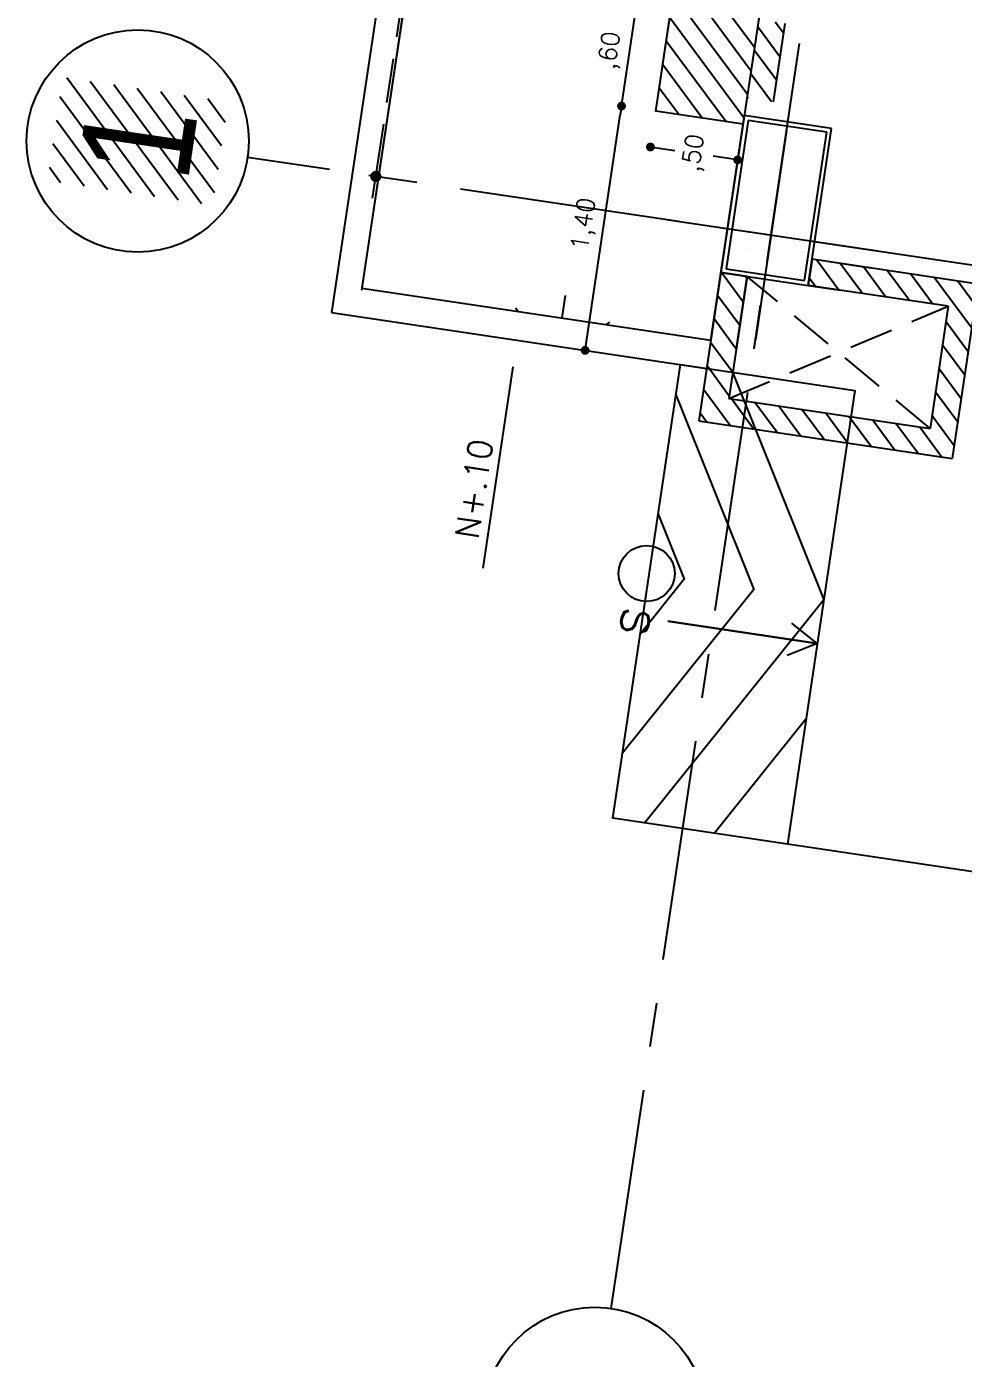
# Model space of a CAD drawing. Header units: millimetres. Extents: x 338 to 506, y 179 to 335.
# Drawn here: x 385.55 to 390.86, y 212.67 to 220.22 of the extents above; entities that cross this region are included whole.
import ezdxf
from ezdxf.enums import TextEntityAlignment as Align

# ---------------------------------------------------------------- set-up
doc = ezdxf.new("R2010")
doc.units = ezdxf.units.MM
for name, pattern in [('CENTER', [2, 1.25, -0.25, 0.25, -0.25]), ('DASHED2', [0.375, 0.25, -0.125]), ('HIDDEN', [0.375, 0.25, -0.125])]:
    doc.linetypes.add(name, pattern=pattern)
for name, color, linetype in [('ANDEN', 251, 'Continuous'), ('COLUMNAS', 252, 'Continuous'), ('COTAS', 30, 'Continuous'), ('CUBIERTA', 254, 'Continuous'), ('EJES-COLUMNAS', 3, 'CENTER'), ('EJES_DE_COLUMNA', 255, 'DASHED2'), ('MUROS', 32, 'Continuous'), ('PISO', 253, 'Continuous'), ('PROYECCION', 160, 'HIDDEN'), ('TEXTO', 7, 'Continuous'), ('TEXTOS', 7, 'Continuous')]:
    doc.layers.add(name, color=color, linetype=linetype)
doc.styles.add('NOTAS', font='simplex.shx')
doc.styles.get("Standard").update_dxf_attribs({"font": 'ARIALUNI.ttf'})
doc.styles.add('TECHNIC', font='txt')
doc.dimstyles.new('CONSTRUIME', dxfattribs={"dimtxt": 0.09, "dimasz": 0.027, "dimexe": 0.04, "dimexo": 0.1, "dimgap": 0.04, "dimtad": 1, "dimtih": 1, "dimtoh": 1, "dimdec": 4, "dimzin": 5, "dimdsep": 46, "dimtxsty": 'Standard', "dimcen": -0.05, "dimclrd": 253, "dimclre": 253, "dimclrt": 7, "dimadec": 0, "dimazin": 0, "dimtfac": 1, "dimtdec": 4, "dimtmove": 2, "dimatfit": 3, "dimfxl": 1, "dimtolj": 1, "dimarcsym": 0})
doc.dimstyles.new('ROMANS', dxfattribs={"dimtxt": 0.1, "dimasz": 0.05, "dimexe": 0.04, "dimexo": 0.5, "dimgap": 0.05, "dimtad": 1, "dimtih": 1, "dimtoh": 1, "dimdec": 4, "dimzin": 5, "dimdsep": 46, "dimtxsty": 'Standard', "dimsah": 1, "dimcen": 0.05, "dimse1": 1, "dimse2": 1, "dimclrd": 7, "dimclre": 7, "dimclrt": 7, "dimadec": 0, "dimazin": 0, "dimtfac": 1, "dimtdec": 4, "dimtix": 1, "dimtmove": 2, "dimatfit": 3, "dimfxl": 1, "dimtolj": 1, "dimarcsym": 0})

# ---------------------------------------------------------------- blocks, each defined once
blk = doc.blocks.new('*X913')
at = {"color": 0}
for p, q in [((36.1866, 105.5549), (36.1107, 105.479)), ((36.3213, 105.5549), (36.1107, 105.3443)), ((36.456, 105.5549), (36.1107, 105.2096)), ((36.5907, 105.5549), (36.1107, 105.0749)), ((36.7029, 105.5324), (36.1107, 104.9402)), ((36.7029, 105.3977), (36.1107, 104.8055)), ((36.7029, 105.263), (36.1107, 104.6708)), ((36.7029, 105.1283), (36.1818, 104.6072)), ((36.7029, 104.9936), (36.3165, 104.6072)), ((36.7029, 104.8589), (36.4512, 104.6072)), ((36.7029, 104.7242), (36.5859, 104.6072))]:
    blk.add_line(p, q, dxfattribs=at)
blk = doc.blocks.new('*X955')
at = {"color": 0}
for p, q in [((36.1866, 105.5549), (36.1107, 105.479)), ((36.3213, 105.5549), (36.1107, 105.3443)), ((36.456, 105.5549), (36.1107, 105.2096)), ((36.5907, 105.5549), (36.1107, 105.0749)), ((36.7029, 105.5324), (36.1107, 104.9402)), ((36.7029, 105.3977), (36.1107, 104.8055)), ((36.7029, 105.263), (36.1107, 104.6708)), ((36.7029, 105.1283), (36.1818, 104.6072)), ((36.7029, 104.9936), (36.3165, 104.6072)), ((36.7029, 104.8589), (36.4512, 104.6072)), ((36.7029, 104.7242), (36.5859, 104.6072))]:
    blk.add_line(p, q, dxfattribs=at)
blk = doc.blocks.new('*U357')
at = {"layer": 'TEXTOS', "style": 'NOTAS'}
blk.add_text('s', height=0.23, rotation=180, dxfattribs=at).set_placement((2926.9783, 1982.2556))
blk = doc.blocks.new('*X358')
at = {"color": 0}
for p, q in [((2928.5349, 1983.0935), (2928.5513, 1983.11)), ((2928.5349, 1982.8406), (2928.6629, 1982.8406)), ((2928.5349, 1982.5876), (2928.5513, 1982.5711))]:
    blk.add_line(p, q, dxfattribs=at)
blk = doc.blocks.new('*X364')
at = {"color": 0}
for p, q in [((2929.9059, 1982.4887), (2929.7727, 1982.3554)), ((2930.0406, 1982.4887), (2929.7727, 1982.2207)), ((2930.1753, 1982.4887), (2929.7727, 1982.086)), ((2930.31, 1982.4887), (2929.81, 1981.9887)), ((2930.3727, 1982.4166), (2929.9447, 1981.9887)), ((2930.3727, 1982.2819), (2930.0794, 1981.9887)), ((2930.3727, 1982.1472), (2930.2141, 1981.9887))]:
    blk.add_line(p, q, dxfattribs=at)
blk = doc.blocks.new('_DOT')
at = {"color": 0, "linetype": 'ByBlock'}
blk.add_line((-0.5, 0), (-1, 0), dxfattribs=at)
at = {"color": 0, "linetype": 'ByBlock', "const_width": 0.5}
blk.add_lwpolyline([(-0.25, 0, 1), (0.25, 0, 1)], format="xyb", close=True, dxfattribs=at)
blk = doc.blocks.new('*U1067')
at = {"layer": 'TEXTOS', "color": 7, "style": 'NOTAS'}
blk.add_text('1,40', height=0.1, dxfattribs=at).set_placement((2928.9298, 1982.7542))
blk = doc.blocks.new('*D384')
at = {"layer": 'DEFPOINTS', "color": 0, "transparency": 16777216}
for p in [(2929.7727, 1982.6852), (2928.3727, 1982.5307), (2929.7727, 1982.5307)]:
    blk.add_point(p, dxfattribs=at)
at = {"layer": 'TEXTOS', "color": 7, "transparency": 16777216}
blk.add_line((2928.4227, 1982.6852), (2929.7227, 1982.6852), dxfattribs=at)
at = {"transparency": 16777216}
blk.add_blockref('*U1067', (0, 0), dxfattribs=at)
at = {"layer": 'TEXTOS', "color": 7, "transparency": 16777216, "xscale": 0.05, "yscale": 0.05, "zscale": 0.05, "rotation": 180}
blk.add_blockref('_DOT', (2928.3727, 1982.6852), dxfattribs=at)
at = {"layer": 'TEXTOS', "color": 7, "transparency": 16777216, "xscale": 0.05, "yscale": 0.05, "zscale": 0.05}
blk.add_blockref('_DOT', (2929.7727, 1982.6852), dxfattribs=at)
blk = doc.blocks.new('*U1102')
at = {"layer": 'TEXTOS', "color": 7, "style": 'NOTAS'}
blk.add_text(',60', height=0.1, dxfattribs=at).set_placement((2929.9679, 1982.7542))
blk = doc.blocks.new('*D385')
at = {"layer": 'DEFPOINTS', "color": 0, "transparency": 16777216}
for p in [(2930.3727, 1982.6852), (2929.7727, 1982.5307), (2930.3727, 1982.4887)]:
    blk.add_point(p, dxfattribs=at)
at = {"layer": 'TEXTOS', "color": 7, "transparency": 16777216}
blk.add_line((2929.8227, 1982.6852), (2930.3227, 1982.6852), dxfattribs=at)
at = {"transparency": 16777216}
blk.add_blockref('*U1102', (0, 0), dxfattribs=at)
at = {"layer": 'TEXTOS', "color": 7, "transparency": 16777216, "xscale": 0.05, "yscale": 0.05, "zscale": 0.05, "rotation": 180}
blk.add_blockref('_DOT', (2929.7727, 1982.6852), dxfattribs=at)
at = {"layer": 'TEXTOS', "color": 7, "transparency": 16777216, "xscale": 0.05, "yscale": 0.05, "zscale": 0.05}
blk.add_blockref('_DOT', (2930.3727, 1982.6852), dxfattribs=at)
blk = doc.blocks.new('*U1068')
at = {"layer": 'TEXTOS', "color": 7, "style": 'NOTAS'}
blk.add_text(',50', height=0.1, dxfattribs=at).set_placement((2929.4628, 1982.1982))
blk = doc.blocks.new('*D391')
at = {"layer": 'DEFPOINTS', "color": 0, "transparency": 16777216}
for p in [(2929.3511, 1982.4887), (2929.5675, 1982.4887), (2929.3511, 1981.9887)]:
    blk.add_point(p, dxfattribs=at)
at = {"layer": 'TEXTOS', "color": 7, "transparency": 16777216}
for p, q in [((2929.5675, 1982.4387), (2929.5675, 1982.3482)), ((2929.5675, 1982.0387), (2929.5675, 1982.1291))]:
    blk.add_line(p, q, dxfattribs=at)
at = {"transparency": 16777216}
blk.add_blockref('*U1068', (0, 0), dxfattribs=at)
at = {"layer": 'TEXTOS', "color": 7, "transparency": 16777216, "xscale": 0.05, "yscale": 0.05, "zscale": 0.05}
for p, rotation in [((2929.5675, 1982.4887), 90), ((2929.5675, 1981.9887), 270)]:
    blk.add_blockref('_DOT', p, dxfattribs=dict(at, rotation=rotation))
blk = doc.blocks.new('*X392')
at = {"color": 0}
for p, q in [((2929.9294, 1981.9887), (2929.9227, 1981.9819)), ((2930.0641, 1981.9887), (2929.9227, 1981.8472)), ((2930.1989, 1981.9887), (2930.0489, 1981.8387)), ((2930.3336, 1981.9887), (2930.1836, 1981.8387)), ((2930.3727, 1981.8931), (2930.3183, 1981.8387))]:
    blk.add_line(p, q, dxfattribs=at)
blk = doc.blocks.new('*X584')
at = {"color": 0}
for p, q in [((2928.0727, 1981.8095), (2928.2519, 1981.9887)), ((2928.0727, 1981.9442), (2928.1172, 1981.9887)), ((2928.2366, 1981.8387), (2928.3866, 1981.9887)), ((2928.3713, 1981.8387), (2928.5213, 1981.9887)), ((2928.506, 1981.8387), (2928.656, 1981.9887)), ((2928.6407, 1981.8387), (2928.7907, 1981.9887)), ((2928.7754, 1981.8387), (2928.9227, 1981.986)), ((2928.9101, 1981.8387), (2928.9227, 1981.8513)), ((2928.1357, 1981.7378), (2928.2227, 1981.8248)), ((2928.0727, 1981.6748), (2928.1357, 1981.7378)), ((2928.0727, 1981.5401), (2928.2227, 1981.6901)), ((2928.0727, 1981.4054), (2928.2227, 1981.5554)), ((2928.9227, 1981.4472), (2928.9642, 1981.4887)), ((2928.0727, 1981.2707), (2928.2227, 1981.4207)), ((2928.9227, 1981.3125), (2929.0727, 1981.4625)), ((2928.9227, 1981.1777), (2929.0727, 1981.3277)), ((2928.0727, 1981.136), (2928.2227, 1981.286)), ((2928.9227, 1981.043), (2929.0727, 1981.193)), ((2928.0727, 1981.0013), (2928.2227, 1981.1513)), ((2928.9227, 1980.9083), (2929.0727, 1981.0583)), ((2928.0727, 1980.8666), (2928.2227, 1981.0166)), ((2928.0727, 1980.7319), (2928.2227, 1980.8819)), ((2928.9227, 1980.7736), (2929.0727, 1980.9236)), ((2928.0727, 1980.5972), (2928.2227, 1980.7472)), ((2928.8196, 1980.5359), (2929.0727, 1980.7889)), ((2928.1461, 1980.5359), (2928.2961, 1980.6859)), ((2928.2808, 1980.5359), (2928.4308, 1980.6859)), ((2928.4155, 1980.5359), (2928.5655, 1980.6859)), ((2928.5502, 1980.5359), (2928.7002, 1980.6859)), ((2928.6849, 1980.5359), (2928.8349, 1980.6859)), ((2928.9543, 1980.5359), (2929.0727, 1980.6542))]:
    blk.add_line(p, q, dxfattribs=at)
blk = doc.blocks.new('ARROW')
at = {"layer": 'COTAS', "color": 1}
blk.add_line((2.5, 0), (-2.5, 0), dxfattribs=at)
at = {"layer": 'COTAS', "color": 1, "const_width": 0.635}
blk.add_lwpolyline([(-0.32, 0, 1), (0.32, 0, 1)], format="xyb", close=True, dxfattribs=at)
blk = doc.blocks.new('*U708')
at = {"layer": 'EJES_DE_COLUMNA', "color": 7, "style": 'TECHNIC'}
blk.add_text('7,51', height=0.3, dxfattribs=at).set_placement((671.0305, 199.0935))
blk = doc.blocks.new('*D633')
at = {"layer": 'DEFPOINTS', "color": 0, "transparency": 16777216}
for p in [(667.6277, 199.0013), (675.1413, 199.0013), (675.1413, 197.9618)]:
    blk.add_point(p, dxfattribs=at)
at = {"layer": 'EJES_DE_COLUMNA', "color": 253, "transparency": 16777216}
for p, q in [((667.6277, 199.0013), (667.6277, 199.0413)), ((675.1413, 198.9013), (675.1413, 199.0413)), ((667.6777, 199.0013), (675.0913, 199.0013))]:
    blk.add_line(p, q, dxfattribs=at)
at = {"transparency": 16777216}
blk.add_blockref('*U708', (0, 0), dxfattribs=at)
at = {"layer": 'EJES_DE_COLUMNA', "color": 253, "transparency": 16777216, "xscale": 0.05, "yscale": 0.05, "zscale": 0.05, "rotation": 180}
blk.add_blockref('ARROW', (667.6277, 199.0013), dxfattribs=at)
at = {"layer": 'EJES_DE_COLUMNA', "color": 253, "transparency": 16777216, "xscale": 0.05, "yscale": 0.05, "zscale": 0.05}
blk.add_blockref('ARROW', (675.1413, 199.0013), dxfattribs=at)
blk = doc.blocks.new('COLUMNAS')
at = {"layer": 'COLUMNAS', "color": 6}
for p, q in [((-610.0048, 220.8193), (-610.9048, 220.8193)), ((-610.9048, 220.8193), (-610.9048, 220.3193)), ((-610.0298, 220.7935), (-610.8798, 220.7935)), ((-610.8798, 220.7935), (-610.8798, 220.3434)), ((-610.0298, 220.3434), (-610.0298, 220.7935)), ((-610.0048, 220.3193), (-610.0048, 220.8193)), ((-610.9048, 220.3193), (-610.0048, 220.3193)), ((-610.8798, 220.3434), (-610.0298, 220.3434))]:
    blk.add_line(p, q, dxfattribs=at)
at = {"layer": 'EJES-COLUMNAS'}
for p, q in [((-610.6548, 219.9571), (-610.6548, 221.1571)), ((-610.6548, 219.9571), (-610.6548, 221.1571)), ((-610.0548, 220.5693), (-611.2548, 220.5693))]:
    blk.add_line(p, q, dxfattribs=at)
blk = doc.blocks.new('BAÑOS_PUBLICOS_PISO_1')
at = {"layer": 'ANDEN'}
for p, q in [((2939.9363, 1984.13867), (2928.3727, 1984.13867)), ((2939.7863, 1983.98867), (2928.5227, 1983.98867))]:
    blk.add_line(p, q, dxfattribs=at)
blk.add_lwpolyline([(2928.53489, 1983.98867), (2928.53489, 1981.98867), (2929.7727, 1981.98867), (2929.7727, 1982.48867), (2938.5363, 1982.48867), (2938.5363, 1981.98867), (2939.7863, 1981.98867), (2939.7863, 1983.98867)], close=True, dxfattribs=at)
at = {"layer": 'MUROS', "color": 18}
blk.add_line((2928.3727, 1984.13867), (2928.3727, 1981.98867), dxfattribs=at)
at = {"layer": 'MUROS'}
for p, q in [((2929.7727, 1982.48867), (2930.3727, 1982.48867)), ((2929.7727, 1981.98867), (2929.7727, 1982.48867)), ((2928.9227, 1981.98867), (2928.0727, 1981.98867)), ((2928.0727, 1981.98867), (2928.0727, 1980.53587)), ((2928.0727, 1981.98867), (2928.0727, 1980.53587)), ((2936.3763, 1981.98867), (2928.9227, 1981.98867)), ((2928.9227, 1981.83867), (2928.9227, 1981.98867)), ((2928.2227, 1981.83867), (2928.2227, 1980.68587)), ((2928.5227, 1981.83867), (2928.9227, 1981.83867)), ((2928.9227, 1981.83867), (2928.9227, 1981.83867)), ((2929.0727, 1981.83867), (2929.0727, 1981.83867)), ((2930.3727, 1981.83867), (2929.9227, 1981.83867)), ((2929.0727, 1981.48867), (2928.9227, 1981.48867)), ((2928.9227, 1981.48867), (2928.9227, 1981.30286)), ((2929.0727, 1981.48867), (2928.9227, 1981.48867)), ((2928.9227, 1981.48867), (2928.9227, 1981.30286)), ((2929.0727, 1981.15286), (2929.0727, 1981.48867)), ((2929.0727, 1981.15286), (2929.0727, 1981.48867)), ((2928.9227, 1980.68587), (2928.2227, 1980.68587)), ((2929.0727, 1980.53587), (2928.0727, 1980.53587))]:
    blk.add_line(p, q, dxfattribs=at)
for points in [[(2928.9227, 1981.83867), (2928.2227, 1981.83867)], [(2929.0727, 1980.53587), (2929.0727, 1981.48867), (2928.9227, 1981.48867)], [(2928.9227, 1980.68587), (2928.9227, 1981.48867)]]:
    blk.add_lwpolyline(points, dxfattribs=at)
at = {"layer": 'PISO'}
for points in [[(2926.92261, 1981.99505), (2926.92211, 1981.13898)], [(2926.92261, 1981.13867), (2926.92261, 1981.99505)]]:
    blk.add_lwpolyline(points, dxfattribs=at)
at = {"layer": 'PROYECCION'}
for points in [[(2928.2227, 1980.68587), (2928.9227, 1981.83867)], [(2928.2227, 1980.68587), (2928.9227, 1981.83867)], [(2928.2227, 1981.83867), (2928.9227, 1980.68587)]]:
    blk.add_lwpolyline(points, dxfattribs=at)
at = {"layer": 'TEXTOS'}
for p, q in [((2928.21982, 1983.07716), (2927.06597, 1983.07716)), ((2928.21982, 1983.07716), (2927.06597, 1983.07716)), ((2926.92261, 1981.13867), (2926.83037, 1981.29805)), ((2926.92261, 1981.13867), (2927.01485, 1981.29805))]:
    blk.add_line(p, q, dxfattribs=at)
blk.add_lwpolyline([(2926.92261, 1981.99505), (2926.92211, 1981.13898)], dxfattribs=at)
blk.add_blockref('*U357', (0, 0))
at = {"layer": 'MUROS', "linetype": 'Continuous'}
for name in ['*X364', '*X584', '*X392']:
    blk.add_blockref(name, (0, 0), dxfattribs=at)
at = {"layer": 'TEXTOS', "linetype": 'Continuous'}
blk.add_blockref('*X358', (0, 0), dxfattribs=at)
at = {"layer": 'TEXTO', "style": 'NOTAS'}
blk.add_text('N+.10', height=0.135018, dxfattribs=at).set_placement((2927.50327, 1983.1933), align=Align.MIDDLE_CENTER)
blk.add_text('N+.10', height=0.135018, dxfattribs=at).set_placement((2927.50327, 1983.1933), align=Align.MIDDLE_CENTER)
at = {"layer": 'TEXTOS'}
for base, p1, p2, picture, middle in [((2929.7727, 1982.6852), (2928.3727, 1982.53073), (2929.7727, 1982.53073), '*D384', (2929.0727, 1982.79472)), ((2930.3727, 1982.6852), (2929.7727, 1982.53073), (2930.3727, 1982.48867), '*D385', (2930.0727, 1982.79472))]:
    dim = blk.add_linear_dim(base=base, p1=p1, p2=p2, dimstyle='ROMANS', dxfattribs=at)
    dim.commit()
    dim.dimension.update_dxf_attribs({"geometry": picture, "text_midpoint": middle})
dim = blk.add_linear_dim(base=(2929.56752, 1982.48867), p1=(2929.35107, 1981.98867), p2=(2929.35107, 1982.48867), angle=90, dimstyle='ROMANS', dxfattribs=at)
dim.commit()
dim.dimension.update_dxf_attribs({"geometry": '*D391', "text_midpoint": (2929.56752, 1982.23867)})
blk = doc.blocks.new('EJES_ESTRUCTURALES')
at = {"layer": 'EJES_DE_COLUMNA', "color": 9, "linetype": 'CENTER'}
for p, q in [((667.62768, 131.2663), (667.62768, 199.7363)), ((661.47768, 196.7363), (759.37077, 196.7363))]:
    blk.add_line(p, q, dxfattribs=at)
at = {"layer": 'EJES_DE_COLUMNA', "color": 9, "linetype": 'Continuous'}
for centre in [(667.62768, 200.3663), (660.84768, 196.7363)]:
    blk.add_circle(centre, 0.63, dxfattribs=at)
at = {"layer": 'EJES_DE_COLUMNA', "color": 1, "style": 'TECHNIC'}
blk.add_text('1', height=0.63, dxfattribs=at).set_placement((667.62768, 200.3663), align=Align.MIDDLE)
at = {"layer": 'EJES_DE_COLUMNA'}
dim = blk.add_linear_dim(base=(675.14128, 199.00127), p1=(667.62768, 199.00127), p2=(675.14128, 197.96185), dimstyle='CONSTRUIME', override={"dimtxt": 0.3, "dimasz": 0.05}, dxfattribs=at)
dim.commit()
dim.dimension.update_dxf_attribs({"geometry": '*D633', "text_midpoint": (671.38448, 199.21737)})
blk = doc.blocks.new('A$C7152A42C')
at = {"layer": 'PISO'}
blk.add_lwpolyline([(33.00663, 100.85105), (33.00663, 101.85105), (35.6068, 101.85105), (35.6068, 100.85105)], close=True, dxfattribs=at)
blk.add_lwpolyline([(33.00663, 100.85105), (33.00663, 101.85105), (35.6068, 101.85105), (35.6068, 100.85105)], close=True, dxfattribs=at)
at = {"layer": 'PISO', "color": 2}
for points in [[(35.4334, 101.85105), (34.40621, 101.25137), (33.37903, 101.85105)], [(34.74825, 101.85105), (34.40621, 101.65137), (34.06417, 101.85105)], [(35.6068, 101.55229), (34.40621, 100.85137), (33.00663, 101.66846)], [(33.7226, 100.85105), (33.00663, 101.26905)]]:
    blk.add_lwpolyline(points, dxfattribs=at)
at = {"layer": 'PISO'}
blk.add_lwpolyline([(33.00663, 90.00772), (33.00663, 100.85105), (33.00663, 100.85105)], dxfattribs=at)
at = {"layer": 'TEXTOS'}
blk.add_circle((34.40671, 101.86632), 0.15888, dxfattribs=at)
at = {"color": 18}
blk.add_blockref('BAÑOS_PUBLICOS_PISO_1', (-2892.7659, -1880.28762), dxfattribs=at)
at = {"layer": 'CUBIERTA'}
blk.add_blockref('COLUMNAS', (647.06158, -119.11823), dxfattribs=at)
at = {"layer": 'EJES_DE_COLUMNA'}
blk.add_blockref('EJES_ESTRUCTURALES', (-631.22088, -95.28525), dxfattribs=at)
at = {"layer": 'MUROS', "linetype": 'Continuous'}
for name in ['*X913', '*X955']:
    blk.add_blockref(name, (0, 0), dxfattribs=at)

msp = doc.modelspace()

# ---------------------------------------------------------------- block references
at = {"layer": 'MUROS', "color": 32, "rotation": 81.53046525965426}
msp.add_blockref('A$C7152A42C', (484.7482, 168.0844), dxfattribs=at)

doc.saveas('drawing.dxf')
